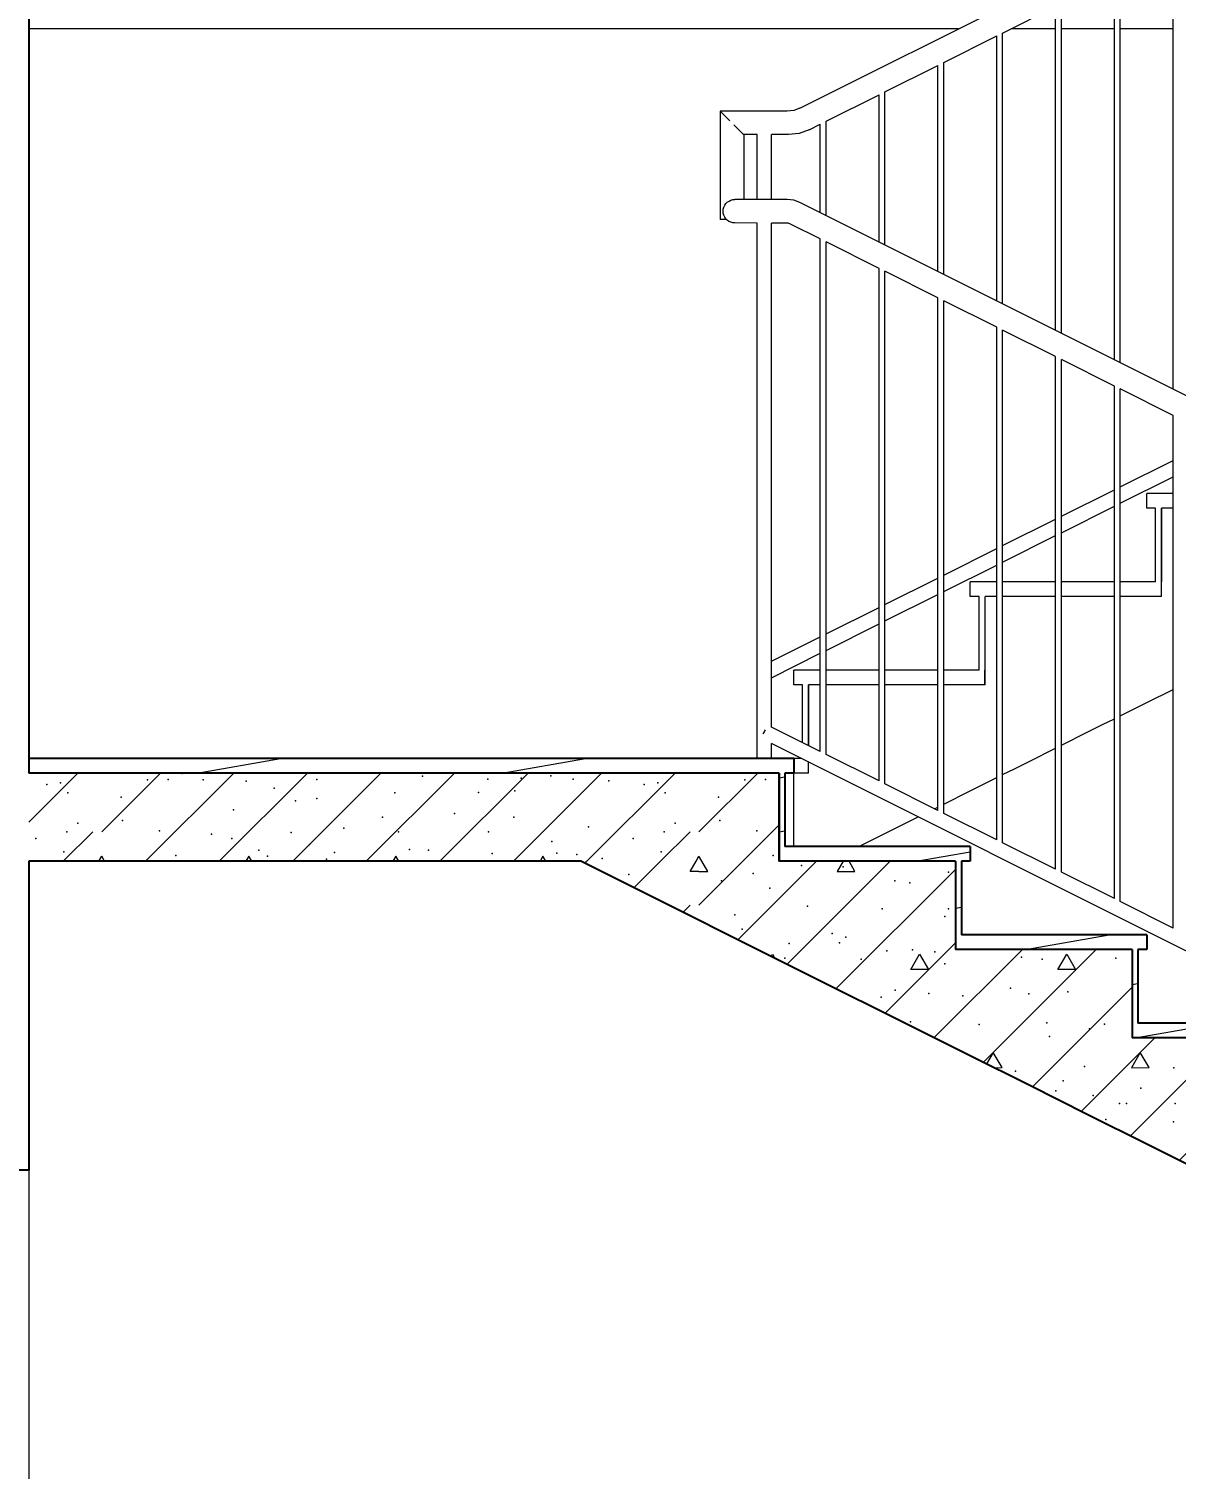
# Model space of a CAD drawing. Header units: millimetres. Extents: x 18162 to 7085488, y 72188 to 247925.
# Drawn here: x 3665429 to 3667379, y 110410 to 112858 of the extents above; entities that cross this region are included whole.
import ezdxf

# ---------------------------------------------------------------- set-up
doc = ezdxf.new("R2010")
doc.units = ezdxf.units.MM
doc.header["$MEASUREMENT"] = 0
for name, color, linetype in [('Archicad Windows', 7, 'Continuous'), ('Interior - Stair & Railing', 7, 'Continuous'), ('Structural - Bearing', 7, 'Continuous'), ('Structural - Stair & Railing', 7, 'Continuous')]:
    doc.layers.add(name, color=color, linetype=linetype)
doc.styles.add('GENERATED_STYLE_3', font='', dxfattribs={"width": 0.8})
doc.styles.get('GENERATED_STYLE_3').set_extended_font_data('ISOCPEUR MON')
doc.dimstyles.new('GENERATED_STYLE__7', dxfattribs={"dimtxt": 220.000005, "dimasz": 114, "dimexe": 0.18, "dimexo": 342.629951, "dimgap": 0, "dimtad": 1, "dimdec": 0, "dimzin": 0, "dimdsep": 46, "dimtxsty": 'GENERATED_STYLE_3', "dimblk": 'ARROWHEAD_2', "dimblk1": 'ARROWHEAD_2', "dimblk2": 'ARROWHEAD_2', "dimcen": 0.09, "dimclrd": 13, "dimclre": 13, "dimclrt": 13, "dimadec": 0, "dimazin": 0, "dimtfac": 1, "dimtdec": 4, "dimtmove": 0, "dimatfit": 3, "dimfxl": 1, "dimtolj": 1, "dimtzin": 0, "dimarcsym": 0})
pattern_1 = [(10, (3761974.73, 95118.01), (-15.628336, 88.632695), [])]

# ---------------------------------------------------------------- blocks, each defined once
blk = doc.blocks.new('*X818', base_point=(3761974.7, 95118))
at = {"layer": 'Structural - Stair & Railing', "color": 7, "linetype": 'Continuous', "lineweight": 9}
for p, q in [((3666374.6, 111440), (3666377.6, 111443)), ((3666457.9, 111398.3), (3666502.6, 111443)), ((3666552.9, 111425.6), (3666563, 111443)), ((3666568, 111425.6), (3666552.9, 111425.6)), ((3666568, 111368.3), (3666642.8, 111443)), ((3666568, 111425.6), (3666583.1, 111425.6)), ((3666583.1, 111425.6), (3666573, 111443)), ((3666634.7, 111309.9), (3666767.8, 111443)), ((3666718, 111268.3), (3666892.8, 111443)), ((3666801.4, 111226.6), (3667004, 111429.2)), ((3666813.1, 111443), (3666803.1, 111425.6)), ((3666803.1, 111425.6), (3666833.1, 111425.6)), ((3666833.1, 111425.6), (3666823, 111443)), ((3666541.3, 111356.6), (3666552.9, 111368.3)), ((3666884.7, 111184.9), (3667004, 111304.2)), ((3666691.1, 111281.7), (3666693, 111285)), ((3666693, 111285), (3666696.4, 111279.1)), ((3666927.9, 111258.9), (3666943, 111285)), ((3666943, 111285), (3666957.9, 111258.9)), ((3666968, 111143.3), (3667117.8, 111293)), ((3667068, 111118.3), (3667242.8, 111293)), ((3667177.9, 111258.9), (3667193, 111285)), ((3667193, 111285), (3667207.9, 111258.9)), ((3666957.9, 111258.9), (3666927.9, 111258.9)), ((3667207.9, 111258.9), (3667177.9, 111258.9)), ((3667193, 111118.3), (3667304, 111229.2)), ((3667318, 111118.3), (3667342.8, 111143)), ((3667443, 111118.3), (3667467.8, 111143)), ((3667583.1, 111118.3), (3667604, 111139.1)), ((3667051.4, 111101.6), (3667068, 111118.3)), ((3667068, 111118.3), (3667056.9, 111098.8)), ((3667083.1, 111092.3), (3667068, 111118.3)), ((3667134.7, 111059.9), (3667193, 111118.3)), ((3667218, 111018.3), (3667318, 111118.3)), ((3667301.4, 110976.6), (3667443, 111118.3)), ((3667318, 111118.3), (3667303.1, 111092.2)), ((3667333.1, 111092.3), (3667318, 111118.3)), ((3667384.7, 110934.9), (3667568, 111118.3)), ((3667568, 111092.3), (3667583.1, 111118.3)), ((3667598.3, 111092.3), (3667583.1, 111118.3)), ((3667070.1, 111092.2), (3667083.1, 111092.3)), ((3667303.1, 111092.2), (3667333.1, 111092.3)), ((3667583.1, 111092.2), (3667568, 111092.3)), ((3667583.1, 111092.2), (3667598.3, 111092.3)), ((3667583.1, 110993.3), (3667604, 111014.1)), ((3667468, 110893.3), (3667568, 110993.3)), ((3667583.1, 110868.3), (3667707.9, 110993)), ((3667644.8, 110804.9), (3667832.9, 110993)), ((3667427.9, 110925.6), (3667443, 110951.6)), ((3667443, 110951.6), (3667457.9, 110925.6)), ((3667693, 110925.6), (3667708.1, 110951.6)), ((3667708.1, 110951.6), (3667723.1, 110925.6)), ((3667728.1, 110763.2), (3667904, 110939.1)), ((3667457.9, 110925.6), (3667427.9, 110925.6)), ((3667723.1, 110925.6), (3667693, 110925.6)), ((3667551.4, 110851.6), (3667568, 110868.3)), ((3667811.4, 110721.6), (3667932.9, 110843)), ((3667894.8, 110679.9), (3668057.9, 110843)), ((3667978.1, 110638.2), (3668182.9, 110843)), ((3667833.1, 110784.9), (3667818.2, 110758.9)), ((3667848.3, 110758.9), (3667833.1, 110784.9)), ((3668083.1, 110784.9), (3668068.2, 110758.9)), ((3668098.3, 110758.9), (3668083.1, 110784.9)), ((3667818.2, 110758.9), (3667848.3, 110758.9)), ((3668068.2, 110758.9), (3668098.3, 110758.9)), ((3668061.4, 110596.6), (3668204, 110739.1)), ((3668144.8, 110554.9), (3668282.9, 110693)), ((3668228.1, 110513.2), (3668407.9, 110693)), ((3668311.4, 110471.6), (3668504, 110664.1)), ((3668193, 110592.3), (3668208.1, 110618.3)), ((3668208.1, 110618.3), (3668223.1, 110592.2)), ((3668443, 110592.3), (3668458.1, 110618.3)), ((3668458.1, 110618.3), (3668473.1, 110592.2)), ((3668223.1, 110592.2), (3668193, 110592.3)), ((3668473.1, 110592.2), (3668443, 110592.3)), ((3668394.8, 110429.9), (3668507.9, 110543)), ((3668598.3, 110368.3), (3668773, 110543)), ((3668598.3, 110493.3), (3668648, 110543)), ((3668478.1, 110388.2), (3668583.1, 110493.3)), ((3668583.1, 110425.6), (3668598.3, 110451.6)), ((3668613.4, 110425.6), (3668598.3, 110451.6)), ((3668654.9, 110299.8), (3668804, 110448.9)), ((3668598.3, 110425.6), (3668583.1, 110425.6)), ((3668598.3, 110425.6), (3668613.4, 110425.6)), ((3668738.2, 110258.2), (3668873, 110393)), ((3668821.5, 110216.5), (3668998, 110393)), ((3668561.4, 110346.6), (3668583.1, 110368.3)), ((3668904.9, 110174.8), (3669104, 110373.9)), ((3668714.6, 110270), (3668723.3, 110284.9)), ((3668723.3, 110284.9), (3668738.2, 110258.9)), ((3668958.1, 110258.9), (3668973.3, 110284.9)), ((3668973.3, 110284.9), (3668988.2, 110258.9)), ((3668738.2, 110258.9), (3668736.8, 110258.9)), ((3668988.2, 110258.9), (3668958.1, 110258.9)), ((3668988.2, 110133.2), (3669104, 110248.9)), ((3669098.3, 110118.3), (3669223, 110243)), ((3669223.3, 110118.3), (3669348, 110243)), ((3669348.3, 110118.3), (3669404, 110173.9)), ((3669071.5, 110091.5), (3669098.3, 110118.2)), ((3669098.3, 110118.3), (3669083.4, 110092.2)), ((3669113.4, 110092.2), (3669098.3, 110118.3)), ((3669154.9, 110049.8), (3669223.3, 110118.2)), ((3669238.2, 110008.2), (3669348.3, 110118.2)), ((3669348.3, 110118.3), (3669333.4, 110092.2)), ((3669363.4, 110092.2), (3669348.3, 110118.3)), ((3669083.4, 110092.2), (3669113.4, 110092.2)), ((3669321.5, 109966.5), (3669429.1, 110074)), ((3669333.4, 110092.2), (3669363.4, 110092.2)), ((3669404.9, 109924.8), (3669429.1, 109949))]:
    blk.add_line(p, q, dxfattribs=at)
for p in [(3666448.8, 111420.8), (3666448.8, 111420.8), (3666660, 111422), (3666742.4, 111435.9), (3666813.2, 111433.5), (3666992.3, 111424.3), (3666606.5, 111409.9), (3666688.2, 111397.6), (3666901.1, 111409.6), (3666926.4, 111406.2), (3666628.8, 111351.8), (3666752.6, 111366.5), (3666879.2, 111362.2), (3666986.1, 111349.4), (3666992.3, 111362.5), (3666641.5, 111327.8), (3666721.5, 111303.2), (3666794.5, 111320.1), (3666806.8, 111304.6), (3666817.7, 111313.9), (3666714.1, 111278.3), (3666843.9, 111276.8), (3666887.2, 111290.7), (3666930.7, 111292.5), (3666969.1, 111289.1), (3667115.9, 111279.9), (3667151.4, 111276.8), (3667276.6, 111278.3), (3666985.8, 111268.5), (3666901.3, 111224), (3667097.4, 111227.3), (3666877.9, 111211.9), (3666958.8, 111218.3), (3667016.6, 111214.4), (3667128.8, 111217.6), (3667128.8, 111217.6), (3667194.7, 111221.2), (3666927.4, 111170.2), (3667044, 111165.5), (3667159.2, 111168.6), (3667231.7, 111158.3), (3667257.1, 111166.3), (3667163.8, 111145.4), (3667537.9, 111141.8), (3667568, 111118.3), (3667568, 111118.3), (3667568, 111118.3), (3667583.1, 111118.3), (3667583.1, 111118.3), (3667583.1, 111118.3), (3667106.1, 111086.5), (3667223.3, 111094.2), (3667375.2, 111091.7), (3667447.4, 111092.9), (3667522.3, 111097.3), (3667174.3, 111053.1), (3667187.1, 111069.8), (3667319.2, 111057.6), (3667238.2, 111045), (3667282.6, 111031.5), (3667294.6, 111031.6), (3667377.3, 111031.5), (3667449.4, 111031.5), (3667499.6, 111043.7), (3667544.4, 111031.4), (3667259.3, 111004.1), (3667485.2, 111021.6), (3667374.7, 110999.9), (3667469.8, 110984.5), (3667697, 110990.9), (3667520.7, 110956.5), (3667638.2, 110975.4), (3667738.5, 110976.8), (3667790.3, 110976.4), (3667855.9, 110972.6), (3667868.9, 110959.1), (3667471.7, 110934.6), (3667611.2, 110953.9), (3667678.1, 110932), (3667745.8, 110937.8), (3667813.4, 110934.6), (3667510, 110911.9), (3667624.2, 110913.4), (3667510.1, 110900.1), (3667523.9, 110901.1), (3667685.7, 110884.1), (3667766.6, 110881.5), (3667795.3, 110889.5), (3667842.1, 110885.6), (3667879.9, 110886.6), (3667644.3, 110868.6), (3667832.8, 110867.1), (3667621.6, 110839.2), (3667707.6, 110843.9), (3667738.2, 110840.3), (3667833.5, 110855.7), (3667995.2, 110837.6), (3667817.1, 110808.6), (3668062.8, 110825.8), (3668080, 110816.7), (3668201.3, 110811.8), (3667664, 110802), (3667855.9, 110791.7), (3667967.3, 110794.7), (3667724.1, 110771.9), (3667744.4, 110779.5), (3667803.1, 110762), (3667913.4, 110764.3), (3667922.4, 110765.1), (3668025.9, 110765.1), (3668090.2, 110776.2), (3668146.9, 110780.1), (3668199, 110768.2), (3667912.5, 110737.6), (3668125, 110747.9), (3668182.4, 110736.7), (3667842.7, 110733.5), (3667868.9, 110726), (3667978, 110717.2), (3668032.1, 110714.1), (3668051, 110733.5), (3668136.2, 110717.9), (3667942, 110695), (3668074.8, 110704.7), (3668126.4, 110695.6), (3668180.9, 110667), (3668454.5, 110679.8), (3668001.1, 110643.7), (3668064.5, 110637.1), (3668248.3, 110640.1), (3668302.1, 110649.8), (3668484.9, 110658.5), (3668173.9, 110621.7), (3668263.9, 110616.7), (3668429.3, 110633.7), (3668099.8, 110610.5), (3668109.5, 110601.1), (3668128.3, 110587.5), (3668304.1, 110595.7), (3668346.2, 110588.4), (3668420, 110595.7), (3668239.2, 110582.7), (3668285.6, 110562.7), (3668296.4, 110584.3), (3668384.5, 110582.7), (3668445.1, 110579.7), (3668223.8, 110559.6), (3668283.9, 110517.8), (3668410.5, 110501.7), (3668539, 110493.1), (3668557.6, 110508), (3668633.5, 110512.4), (3668696.5, 110494.7), (3668784.7, 110489), (3668348.5, 110476.7), (3668486.3, 110481.9), (3668356.8, 110456.8), (3668390.6, 110454.5), (3668433.6, 110447.5), (3668534.1, 110459.1), (3668724.3, 110452.9), (3668479, 110420.8), (3668479, 110420.8), (3668690.3, 110422), (3668772.7, 110435.9), (3668636.7, 110409.8), (3668718.4, 110397.6), (3668496.4, 110390.6), (3668659.1, 110351.8), (3668782.8, 110366.5), (3668909.5, 110362.2), (3669016.4, 110349.4), (3669022.5, 110362.5), (3668671.7, 110327.8), (3668824.7, 110320), (3668751.7, 110303.2), (3668837.1, 110304.6), (3668847.9, 110313.9), (3669061.2, 110315.4), (3668744.4, 110278.3), (3668874.2, 110276.8), (3668917.5, 110290.7), (3668961, 110292.4), (3668999.4, 110289.1), (3669016.1, 110268.5), (3668788.2, 110235.6), (3668931.5, 110224), (3669127.6, 110227.3), (3669225, 110221.1), (3668908.2, 110211.9), (3668989, 110218.3), (3669046.9, 110214.4), (3669159, 110217.6), (3669159, 110217.6), (3669353.2, 110204.1), (3669361, 110193.3), (3668957.6, 110170.1), (3669074.2, 110165.5), (3669189.4, 110168.6), (3669261.9, 110158.3), (3669287.4, 110166.3), (3669351.7, 110164), (3669194.1, 110145.4), (3669136.3, 110086.5), (3669253.5, 110094.2), (3669405.5, 110091.7), (3669158.5, 110057.1), (3669204.5, 110053.1), (3669217.4, 110069.8), (3669349.5, 110057.6), (3669268.5, 110045), (3669312.8, 110031.5), (3669324.9, 110031.6), (3669407.6, 110031.5), (3669251.2, 110012.3), (3669289.5, 110004.1), (3669405, 109999.9), (3669366.6, 109954.5)]:
    blk.add_point(p, dxfattribs=at)
blk = doc.blocks.new('*X819', base_point=(3761974.7, 95118))
at = {"layer": 'Structural - Stair & Railing', "color": 7, "linetype": 'Continuous', "lineweight": 9}
for p, q in [((3665429.1, 111509.6), (3665512.5, 111593)), ((3665552.9, 111493.3), (3665652.6, 111593)), ((3665627.6, 111443), (3665777.6, 111593)), ((3665662.8, 111592.3), (3665663.2, 111593)), ((3665692.8, 111592.2), (3665662.8, 111592.3)), ((3665692.4, 111593), (3665692.8, 111592.2)), ((3665752.6, 111443), (3665902.6, 111593)), ((3665877.6, 111443), (3666027.6, 111593)), ((3665912.8, 111592.3), (3665913.2, 111593)), ((3665942.8, 111592.2), (3665912.8, 111592.3)), ((3665942.4, 111593), (3665942.8, 111592.2)), ((3666002.6, 111443), (3666152.6, 111593)), ((3666127.6, 111443), (3666277.6, 111593)), ((3666162.8, 111592.3), (3666163.2, 111593)), ((3666192.8, 111592.2), (3666162.8, 111592.3)), ((3666192.4, 111593), (3666192.8, 111592.2)), ((3666252.6, 111443), (3666402.6, 111593)), ((3666377.6, 111443), (3666527.6, 111593)), ((3666412.8, 111592.3), (3666413.2, 111593)), ((3666442.8, 111592.2), (3666412.8, 111592.3)), ((3666442.4, 111593), (3666442.8, 111592.2)), ((3666568, 111493.3), (3666667.8, 111593)), ((3666677.9, 111592.3), (3666678.3, 111593)), ((3666704, 111592.3), (3666677.9, 111592.3)), ((3665487.5, 111443), (3665537.8, 111493.3)), ((3666502.6, 111443), (3666552.9, 111493.3)), ((3666642.8, 111443), (3666704, 111504.2)), ((3665547.9, 111443), (3665552.9, 111451.6)), ((3665557.9, 111443), (3665552.9, 111451.6)), ((3665802.9, 111451.6), (3665798, 111443)), ((3665807.9, 111443), (3665802.9, 111451.6)), ((3666052.9, 111451.6), (3666048, 111443)), ((3666057.9, 111443), (3666052.9, 111451.6)), ((3666302.9, 111451.6), (3666298, 111443)), ((3666307.9, 111443), (3666302.9, 111451.6)), ((3666563, 111443), (3666568, 111451.6)), ((3666573, 111443), (3666568, 111451.6))]:
    blk.add_line(p, q, dxfattribs=at)
for p in [(3665689.1, 111592.1), (3665459.6, 111573.5), (3665483.1, 111576.5), (3665630.7, 111581.4), (3665665.9, 111581.8), (3665725.3, 111581.2), (3665798.6, 111579.2), (3665845.8, 111567.3), (3665918.3, 111581.8), (3666098, 111587.6), (3666209, 111582.8), (3666266.1, 111584.3), (3666316, 111588.5), (3666354.2, 111582.8), (3666414.9, 111579.7), (3666474.7, 111573.5), (3666498.2, 111576.5), (3666645.9, 111581.4), (3666681.1, 111581.8), (3665495.2, 111559.6), (3665586.2, 111551.9), (3665882.3, 111545.7), (3665918.8, 111550), (3666051.3, 111559.6), (3666193.5, 111559.7), (3666255.3, 111562.7), (3666510.3, 111559.6), (3666601.3, 111551.9), (3665777.2, 111530.7), (3666030.4, 111517.8), (3666152.8, 111524.2), (3666253.6, 111517.8), (3665493.6, 111493.1), (3665512.3, 111508), (3665588.1, 111512.4), (3665651.1, 111494.7), (3665964.7, 111499.4), (3666057.5, 111493.1), (3666210.2, 111493.1), (3666380.3, 111501.7), (3666508.7, 111493.1), (3666527.4, 111508), (3666603.3, 111512.4), (3666666.2, 111494.7), (3665441, 111481.9), (3665739.3, 111489.1), (3665774.2, 111481.9), (3665874.8, 111492.1), (3665906.1, 111471.5), (3666318.2, 111476.7), (3666456.1, 111481.9), (3665488.7, 111459.1), (3665678.9, 111453), (3665820.1, 111462), (3665834.9, 111451.5), (3665935.1, 111446.6), (3665948.6, 111458), (3666076, 111463.3), (3666108.5, 111462.2), (3666216.7, 111456), (3666326.5, 111456.9), (3666360.4, 111454.5), (3666403.4, 111447.5), (3666503.8, 111459.1), (3666694, 111453)]:
    blk.add_point(p, dxfattribs=at)
blk = doc.blocks.new('*D1208', base_point=(3761974.7, 95118))
at = {"color": 12, "linetype": 'Continuous', "lineweight": 35}
for p, q in [((3661904.5, 111661.3), (3662054.5, 111574.7)), ((3661904.5, 110961.3), (3662054.5, 110874.7))]:
    blk.add_line(p, q, dxfattribs=at)
at = {"color": 13, "linetype": 'Continuous', "lineweight": 13}
for p, q in [((3665086.4, 111618), (3661867, 111618)), ((3661979.5, 110918), (3661979.5, 111618)), ((3664636.4, 110918), (3661867, 110918))]:
    blk.add_line(p, q, dxfattribs=at)
at = {"color": 13, "lineweight": 13, "insert": (3661999.4, 111083.6), "char_height": 220, "attachment_point": 7, "rotation": 90, "style": 'GENERATED_STYLE_3'}
blk.add_mtext('\\A1;{\\pql;\\fISOCPEUR MON|b0|i0|c0|p0;\\W0.800000;700}', dxfattribs=at)
blk = doc.blocks.new('ARROWHEAD_2')
at = {"color": 0, "linetype": 'Continuous', "lineweight": 0}
for p, q in [((-0.378, -0.655), (0.378, 0.655)), ((0, 0), (-1, 0))]:
    blk.add_line(p, q, dxfattribs=at)
blk = doc.blocks.new('*D1209', base_point=(3761974.7, 95118))
at = {"color": 12, "linetype": 'Continuous', "lineweight": 35}
for p, q in [((3661904.5, 113061.3), (3662054.5, 112974.7)), ((3661904.5, 111661.3), (3662054.5, 111574.7))]:
    blk.add_line(p, q, dxfattribs=at)
at = {"color": 13, "linetype": 'Continuous', "lineweight": 13}
for p, q in [((3664636.4, 113018), (3661867, 113018)), ((3661979.5, 111618), (3661979.5, 113018)), ((3665086.4, 111618), (3661867, 111618))]:
    blk.add_line(p, q, dxfattribs=at)
at = {"color": 13, "lineweight": 13, "insert": (3662043.3, 112050.1), "char_height": 220, "attachment_point": 7, "rotation": 90, "style": 'GENERATED_STYLE_3'}
blk.add_mtext('\\A1;{\\pql;\\fISOCPEUR MON|b0|i0|c0|p0;\\W0.800000;1,400}', dxfattribs=at)

msp = doc.modelspace()

# ---------------------------------------------------------------- hatches: boundary and pattern name
at = {"layer": 'Structural - Stair & Railing', "linetype": 'Continuous', "lineweight": 9}
h = msp.add_hatch(dxfattribs=at)
h.set_pattern_fill('Wood_0003', style=0, pattern_type=2)
h.set_pattern_definition(pattern_1)
h.paths.add_polyline_path([(3665429.1, 111593), (3666729.1, 111593), (3666729.1, 111618), (3665429.1, 111618)])
h = msp.add_hatch(dxfattribs=at)
h.set_pattern_fill('Wood_0003', style=0, pattern_type=2)
h.set_pattern_definition(pattern_1)
h.paths.add_polyline_path([(3666714.1, 111593), (3666704.1, 111593), (3666704.1, 111468), (3666714.1, 111468)])
h = msp.add_hatch(dxfattribs=at)
h.set_pattern_fill('Wood_0003', style=0, pattern_type=2)
h.set_pattern_definition(pattern_1)
h.paths.add_polyline_path([(3666704.1, 111443), (3667029.1, 111443), (3667029.1, 111468), (3666704.1, 111468)])
h = msp.add_hatch(dxfattribs=at)
h.set_pattern_fill('Wood_0003', style=0, pattern_type=2)
h.set_pattern_definition(pattern_1)
h.paths.add_polyline_path([(3667014.1, 111443), (3667004.1, 111443), (3667004.1, 111318), (3667014.1, 111318)])
h = msp.add_hatch(dxfattribs=at)
h.set_pattern_fill('Wood_0003', style=0, pattern_type=2)
h.set_pattern_definition(pattern_1)
h.paths.add_polyline_path([(3667004.1, 111293), (3667329.1, 111293), (3667329.1, 111318), (3667004.1, 111318)])
h = msp.add_hatch(dxfattribs=at)
h.set_pattern_fill('Wood_0003', style=0, pattern_type=2)
h.set_pattern_definition(pattern_1)
h.paths.add_polyline_path([(3667314.1, 111293), (3667304.1, 111293), (3667304.1, 111168), (3667314.1, 111168)])
h = msp.add_hatch(dxfattribs=at)
h.set_pattern_fill('Wood_0003', style=0, pattern_type=2)
h.set_pattern_definition(pattern_1)
h.paths.add_polyline_path([(3667304.1, 111143), (3667629.1, 111143), (3667629.1, 111168), (3667304.1, 111168)])

# ---------------------------------------------------------------- linework, layer by layer
at = {"layer": 'Archicad Windows', "color": 7, "linetype": 'Continuous', "lineweight": 9}
msp.add_line((3665429.1, 110918), (3665429.1, 110118), dxfattribs=at)
at = {"layer": 'Interior - Stair & Railing', "color": 7, "linetype": 'Continuous', "lineweight": 9}
for p, q in [((3666739.6, 112723.3), (3668273.8, 113490.4)), ((3667374.1, 112245.5), (3667374.1, 112995.8)), ((3667274.1, 112295.5), (3667274.1, 112945.8)), ((3667284.1, 112290.5), (3667284.1, 112950.8)), ((3667084.1, 112850.8), (3667174.1, 112895.8)), ((3667174.1, 112345.5), (3667174.1, 112895.8)), ((3667184.1, 112340.5), (3667184.1, 112900.8)), ((3666984.1, 112800.8), (3667074.1, 112845.8)), ((3667074.1, 112395.5), (3667074.1, 112845.8)), ((3667084.1, 112390.5), (3667084.1, 112850.8)), ((3666884.1, 112750.8), (3666974.1, 112795.8)), ((3666974.1, 112445.5), (3666974.1, 112795.8)), ((3666984.1, 112440.5), (3666984.1, 112800.8)), ((3666784.1, 112700.8), (3666874.1, 112745.8)), ((3666874.1, 112495.5), (3666874.1, 112745.8)), ((3666884.1, 112490.5), (3666884.1, 112750.8)), ((3666717.8, 112718.1), (3666604.1, 112718)), ((3666604.4, 112717.7), (3666604.1, 112718)), ((3666604.1, 112718), (3666604.1, 112534)), ((3666605.3, 112716.8), (3666604.4, 112717.7)), ((3666729, 112719.4), (3666717.8, 112718.1)), ((3666739.6, 112723.3), (3666729, 112719.4)), ((3666606.7, 112715.3), (3666605.3, 112716.8)), ((3666608.7, 112713.3), (3666606.7, 112715.3)), ((3666611.2, 112710.9), (3666608.7, 112713.3)), ((3666614.1, 112708), (3666611.2, 112710.9)), ((3666617.2, 112704.9), (3666614.1, 112708)), ((3666620.6, 112701.5), (3666617.2, 112704.9)), ((3666630.9, 112691.2), (3666627.5, 112694.6)), ((3666755.4, 112686.5), (3666774.1, 112695.8)), ((3666774.1, 112545.5), (3666774.1, 112695.8)), ((3666784.1, 112540.5), (3666784.1, 112700.8)), ((3666634.1, 112688), (3666630.9, 112691.2)), ((3666636.9, 112685.2), (3666634.1, 112688)), ((3666639.4, 112682.7), (3666636.9, 112685.2)), ((3666641.4, 112680.7), (3666639.4, 112682.7)), ((3666642.8, 112679.3), (3666641.4, 112680.7)), ((3666643.8, 112678.4), (3666642.8, 112679.3)), ((3666644.1, 112678.1), (3666643.8, 112678.4)), ((3666667.1, 112678.1), (3666644.1, 112678.1)), ((3666644.1, 112678.1), (3666644.1, 112568)), ((3666667.1, 112567.9), (3666667.1, 112678.1)), ((3666720.2, 112678.2), (3666691.1, 112678.1)), ((3666691.1, 112567.9), (3666691.1, 112678.1)), ((3666738.3, 112680.3), (3666720.2, 112678.2)), ((3666755.4, 112686.5), (3666738.3, 112680.3)), ((3666609, 112548), (3666609.3, 112551.5)), ((3666609.3, 112544.5), (3666609, 112548)), ((3666609.3, 112551.5), (3666610.3, 112554.8)), ((3666610.3, 112554.8), (3666611.7, 112558)), ((3666611.7, 112558), (3666613.7, 112560.9)), ((3666613.7, 112560.9), (3666616.2, 112563.3)), ((3666616.2, 112563.3), (3666619.1, 112565.3)), ((3666619.1, 112565.3), (3666622.2, 112566.8)), ((3666622.2, 112566.8), (3666625.6, 112567.7)), ((3666625.6, 112567.7), (3666629.1, 112568)), ((3666717.8, 112567.9), (3666629.1, 112568)), ((3666729, 112566.6), (3666717.8, 112567.9)), ((3666739.6, 112562.7), (3666729, 112566.6)), ((3669418.5, 111223.3), (3666739.6, 112562.7)), ((3666604.4, 112534), (3666604.1, 112534)), ((3666605.3, 112534), (3666604.4, 112534)), ((3666606.7, 112534), (3666605.3, 112534)), ((3666608.7, 112534), (3666606.7, 112534)), ((3666611.2, 112534), (3666608.7, 112534)), ((3666610.2, 112541.2), (3666609.3, 112544.5)), ((3666611.7, 112538), (3666610.2, 112541.2)), ((3666614.1, 112534), (3666611.2, 112534)), ((3666613.7, 112535.2), (3666611.7, 112538)), ((3666616.2, 112532.7), (3666613.7, 112535.2)), ((3666614.9, 112534), (3666614.1, 112534)), ((3666619, 112530.7), (3666616.2, 112532.7)), ((3666622.2, 112529.2), (3666619, 112530.7)), ((3666625.6, 112528.3), (3666622.2, 112529.2)), ((3666629, 112528), (3666625.6, 112528.3)), ((3666667.1, 112527.9), (3666629, 112528)), ((3666667.1, 111618), (3666667.1, 112527.9)), ((3666715.5, 112527.9), (3666691.1, 112527.9)), ((3666691.1, 111671), (3666691.1, 112527.9)), ((3666719.8, 112527.4), (3666715.5, 112527.9)), ((3666723.8, 112525.9), (3666719.8, 112527.4)), ((3666774.1, 112500.8), (3666723.8, 112525.9)), ((3666774.1, 111629.5), (3666774.1, 112500.8)), ((3666874.1, 112450.8), (3666784.1, 112495.8)), ((3666784.1, 111624.5), (3666784.1, 112495.8)), ((3666874.1, 111579.5), (3666874.1, 112450.8)), ((3666974.1, 112400.8), (3666884.1, 112445.8)), ((3666884.1, 111574.5), (3666884.1, 112445.8)), ((3666974.1, 111529.5), (3666974.1, 112400.8)), ((3667074.1, 112350.8), (3666984.1, 112395.8)), ((3666984.1, 111524.5), (3666984.1, 112395.8)), ((3667074.1, 111479.5), (3667074.1, 112350.8)), ((3667174.1, 112300.8), (3667084.1, 112345.8)), ((3667084.1, 111474.5), (3667084.1, 112345.8)), ((3667174.1, 111429.5), (3667174.1, 112300.8)), ((3667274.1, 112250.8), (3667184.1, 112295.8)), ((3667184.1, 111424.5), (3667184.1, 112295.8)), ((3667274.1, 111379.5), (3667274.1, 112250.8)), ((3667374.1, 112200.8), (3667284.1, 112245.8)), ((3667284.1, 111374.5), (3667284.1, 112245.8)), ((3667374.1, 111329.5), (3667374.1, 112200.8)), ((3667284.1, 112079.5), (3667374.1, 112124.5)), ((3667284.1, 112051.5), (3667374.1, 112096.5)), ((3667184.1, 112029.5), (3667274.1, 112074.5)), ((3667184.1, 112001.5), (3667274.1, 112046.5)), ((3667084.1, 111979.5), (3667174.1, 112024.5)), ((3667084.1, 111951.5), (3667174.1, 111996.5)), ((3666984.1, 111929.5), (3667074.1, 111974.5)), ((3666984.1, 111901.5), (3667074.1, 111946.5)), ((3666884.1, 111879.5), (3666974.1, 111924.5)), ((3666884.1, 111851.5), (3666974.1, 111896.5)), ((3666784.1, 111829.5), (3666874.1, 111874.5)), ((3666784.1, 111801.5), (3666874.1, 111846.5)), ((3666691.1, 111783), (3666774.1, 111824.5)), ((3666691.1, 111755), (3666774.1, 111796.5)), ((3666679.1, 111663), (3666680, 111664.9)), ((3666680, 111664.9), (3666680.8, 111666.5)), ((3666774.1, 111629.5), (3666691.1, 111671)), ((3666677.3, 111659.5), (3666678.1, 111661.1)), ((3666678.1, 111661.1), (3666679.1, 111663)), ((3667467.1, 111255), (3666691.1, 111643)), ((3666691.1, 111618), (3666691.1, 111643)), ((3666874.1, 111579.5), (3666784.1, 111624.5)), ((3666974.1, 111529.5), (3666884.1, 111574.5)), ((3667074.1, 111479.5), (3666984.1, 111524.5)), ((3667174.1, 111429.5), (3667084.1, 111474.5)), ((3667274.1, 111379.5), (3667184.1, 111424.5)), ((3667374.1, 111329.5), (3667284.1, 111374.5))]:
    msp.add_line(p, q, dxfattribs=at)
at = {"layer": 'Structural - Bearing', "color": 7, "linetype": 'Continuous', "lineweight": 25}
for p, q in [((3665429.1, 113018), (3665429.1, 111618)), ((3665429.1, 111618), (3665429.1, 111593)), ((3665429.1, 111443), (3665429.1, 110918))]:
    msp.add_line(p, q, dxfattribs=at)
at = {"layer": 'Structural - Bearing', "color": 7, "linetype": 'Continuous', "lineweight": 9}
for p, q in [((3667009.1, 112858), (3665429.1, 112858)), ((3667174.1, 112858), (3667098.5, 112858)), ((3667274.1, 112858), (3667184, 112858)), ((3667374.1, 112858), (3667284, 112858))]:
    msp.add_line(p, q, dxfattribs=at)
at = {"layer": 'Structural - Bearing', "color": 7, "linetype": 'Continuous', "lineweight": 25, "flags": 128}
msp.add_lwpolyline([(3665429.1, 110918), (3665279.1, 110918), (3665229.1, 110918), (3665079.1, 110918), (3665029.1, 110918), (3664979.1, 110918)], dxfattribs=at)
at = {"layer": 'Structural - Stair & Railing', "color": 7, "linetype": 'Continuous', "lineweight": 9}
for p, q in [((3667374.1, 112068), (3667329.1, 112068)), ((3667329.1, 112043), (3667329.1, 112068)), ((3667344.1, 112043), (3667329.1, 112043)), ((3667344.1, 111918), (3667344.1, 112043)), ((3667354.1, 112043), (3667354.1, 111918)), ((3667354.2, 112043), (3667354.1, 112043)), ((3667354.2, 111893), (3667354.2, 112043)), ((3667374.1, 112043), (3667354.2, 112043)), ((3667074.1, 111918), (3667029.1, 111918)), ((3667029.1, 111893), (3667029.1, 111918)), ((3667174.1, 111918), (3667084.1, 111918)), ((3667274.1, 111918), (3667184.1, 111918)), ((3667344.1, 111918), (3667284.1, 111918)), ((3667354.1, 111893), (3667354.1, 111918)), ((3667044.1, 111893), (3667029.1, 111893)), ((3667044.1, 111768), (3667044.1, 111893)), ((3667054.1, 111893), (3667054.1, 111768)), ((3667054.2, 111743), (3667054.2, 111893)), ((3667074.1, 111893), (3667054.2, 111893)), ((3667174.1, 111893), (3667084.1, 111893)), ((3667274.1, 111893), (3667184.1, 111893)), ((3667354.1, 111893), (3667284.1, 111893)), ((3667354.2, 111893), (3667354.1, 111893)), ((3666774.1, 111768), (3666729.1, 111768)), ((3666729.1, 111743), (3666729.1, 111768)), ((3666874.1, 111768), (3666784.1, 111768)), ((3666974.1, 111768), (3666884.1, 111768)), ((3667044.1, 111768), (3666984.1, 111768)), ((3667054.1, 111743), (3667054.1, 111768)), ((3666744.1, 111743), (3666729.1, 111743)), ((3666744.1, 111644.5), (3666744.1, 111743)), ((3666754.1, 111743), (3666754.1, 111639.5)), ((3666754.2, 111743), (3666754.1, 111743)), ((3666754.2, 111639.4), (3666754.2, 111743)), ((3666774.1, 111743), (3666754.2, 111743)), ((3666874.1, 111743), (3666784.1, 111743)), ((3666974.1, 111743), (3666884.1, 111743)), ((3667054.1, 111743), (3666984.1, 111743)), ((3667054.2, 111743), (3667054.1, 111743)), ((3667329.1, 111712.8), (3667374.1, 111735.3)), ((3667284.1, 111690.3), (3667329.1, 111712.8)), ((3667229.1, 111662.8), (3667254.1, 111675.3)), ((3667254.1, 111675.3), (3667274.1, 111685.3)), ((3667184.1, 111640.3), (3667229.1, 111662.8)), ((3666741.1, 111618), (3666729.1, 111618)), ((3667129.1, 111612.8), (3667174.1, 111635.3)), ((3666754.1, 111593), (3666729.1, 111593)), ((3666729.1, 111468), (3666729.1, 111593)), ((3666754.1, 111593), (3666754.1, 111611.5)), ((3666754.1, 111593), (3666754.2, 111593)), ((3666754.2, 111593), (3666754.2, 111611.5)), ((3667084.1, 111590.3), (3667104.1, 111600.3)), ((3667104.1, 111600.3), (3667129.1, 111612.8)), ((3667029.1, 111562.8), (3667074.1, 111585.3)), ((3666984.1, 111540.3), (3667029.1, 111562.8)), ((3666879.1, 111487.8), (3666940.3, 111518.4)), ((3666968.3, 111532.4), (3666974.1, 111535.3)), ((3666839.6, 111468), (3666879.1, 111487.8))]:
    msp.add_line(p, q, dxfattribs=at)
at = {"layer": 'Structural - Stair & Railing', "color": 7, "linetype": 'Continuous', "lineweight": 25}
for p, q in [((3666729.1, 111618), (3665429.1, 111618)), ((3666729.1, 111618), (3666729.1, 111593)), ((3666704, 111593), (3665429.1, 111593)), ((3666704.1, 111593), (3666704, 111593)), ((3666704, 111593), (3666704, 111443)), ((3666704.1, 111593), (3666704.1, 111468)), ((3666714.1, 111593), (3666714.1, 111468)), ((3666729.1, 111593), (3666714.1, 111593)), ((3666704.1, 111468), (3666704.1, 111443)), ((3667029.1, 111468), (3666714.1, 111468)), ((3667029.1, 111468), (3667029.1, 111443)), ((3666368.5, 111443), (3665429.1, 111443)), ((3666704.1, 111443), (3666704, 111443)), ((3667004, 111443), (3666704.1, 111443)), ((3667004.1, 111443), (3667004, 111443)), ((3667004, 111443), (3667004, 111293)), ((3667004.1, 111443), (3667004.1, 111318)), ((3667014.1, 111443), (3667014.1, 111318)), ((3667029.1, 111443), (3667014.1, 111443)), ((3667004.1, 111318), (3667004.1, 111293)), ((3667329.1, 111318), (3667014.1, 111318)), ((3667329.1, 111318), (3667329.1, 111293)), ((3667004.1, 111293), (3667004, 111293)), ((3667304, 111293), (3667004.1, 111293)), ((3667304.1, 111293), (3667304, 111293)), ((3667304, 111293), (3667304, 111143)), ((3667304.1, 111293), (3667304.1, 111168)), ((3667314.1, 111293), (3667314.1, 111168)), ((3667329.1, 111293), (3667314.1, 111293)), ((3667304.1, 111168), (3667304.1, 111143)), ((3667429.1, 111168), (3667314.1, 111168)), ((3667304.1, 111143), (3667304, 111143)), ((3667604, 111143), (3667304.1, 111143))]:
    msp.add_line(p, q, dxfattribs=at)
at = {"layer": 'Structural - Stair & Railing', "color": 7, "linetype": 'Continuous', "lineweight": 25, "flags": 128}
msp.add_lwpolyline([(3666368.5, 111443), (3666804.1, 111225.3), (3666879.1, 111187.8), (3666954.1, 111150.3), (3667029.1, 111112.8), (3667129.1, 111062.8), (3667229.1, 111012.8), (3667329.1, 110962.8), (3667404.1, 110925.3), (3667479.1, 110887.8), (3667554.1, 110850.3), (3667629.1, 110812.8), (3667729.1, 110762.8), (3667829.1, 110712.8), (3667929.1, 110662.8), (3668029.1, 110612.8), (3668129.1, 110562.8), (3668229.1, 110512.8), (3668304.1, 110475.3), (3668379.1, 110437.8), (3668454.1, 110400.3)], dxfattribs=at)

# ---------------------------------------------------------------- block references
at = {"layer": 'Structural - Stair & Railing', "lineweight": 0}
for name in ['*X819', '*X818']:
    msp.add_blockref(name, (3761974.7, 95118), dxfattribs=at)

# ---------------------------------------------------------------- dimensions: what is measured, and where the dimension line sits
at = {"color": 13, "linetype": 'Continuous', "lineweight": 13}
for base, p1, p2, picture, middle in [((3661979.5, 113018), (3665429.1, 111618), (3664979.1, 113018), '*D1209', (3661825.5, 112418.7)), ((3661979.5, 111618), (3664979.1, 110918), (3665429.1, 111618), '*D1208', (3661825.5, 111334.7))]:
    dim = msp.add_linear_dim(base=base, p1=p1, p2=p2, angle=90, dimstyle='GENERATED_STYLE__7', dxfattribs=at)
    dim.commit()
    dim.dimension.update_dxf_attribs({"geometry": picture, "text_midpoint": middle, "dimtype": 160, "text_rotation": 90})

doc.saveas('drawing.dxf')
